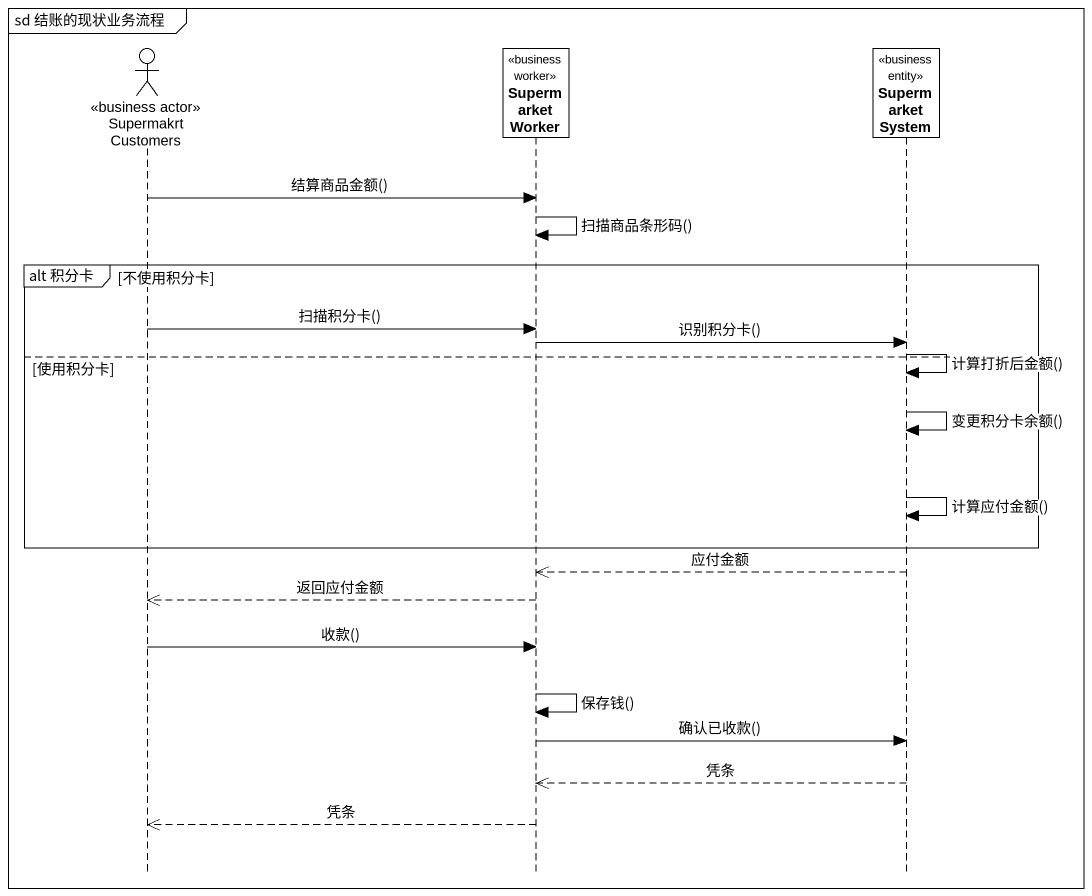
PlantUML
@startuml
mainframe sd 结账的现状业务流程
hide footbox
actor SupermakrtCustomers <<business actor>>
participant SupermarketWorker <<business worker>>
participant SupermarketSystem <<business entity>>

SupermakrtCustomers -> SupermarketWorker : 结算商品金额()
SupermarketWorker -> SupermarketWorker : 扫描商品条形码()
group alt 积分卡 [不使用积分卡]
  SupermakrtCustomers -> SupermarketWorker : 扫描积分卡()
  SupermarketWorker -> SupermarketSystem : 识别积分卡()
  SupermarketSystem -> SupermarketSystem : 计算打折后金额()
else 使用积分卡
  SupermarketSystem -> SupermarketSystem : 变更积分卡余额()
  SupermarketSystem -> SupermarketSystem : 计算应付金额()
end
SupermarketSystem -->> SupermarketWorker : 应付金额
SupermarketWorker -->> SupermakrtCustomers : 返回应付金额
SupermakrtCustomers -> SupermarketWorker : 收款()
SupermarketWorker -> SupermarketWorker : 保存钱()
SupermarketWorker -> SupermarketSystem : 确认已收款()
SupermarketSystem -->> SupermarketWorker : 凭条
SupermarketWorker -->> SupermakrtCustomers : 凭条
@enduml
